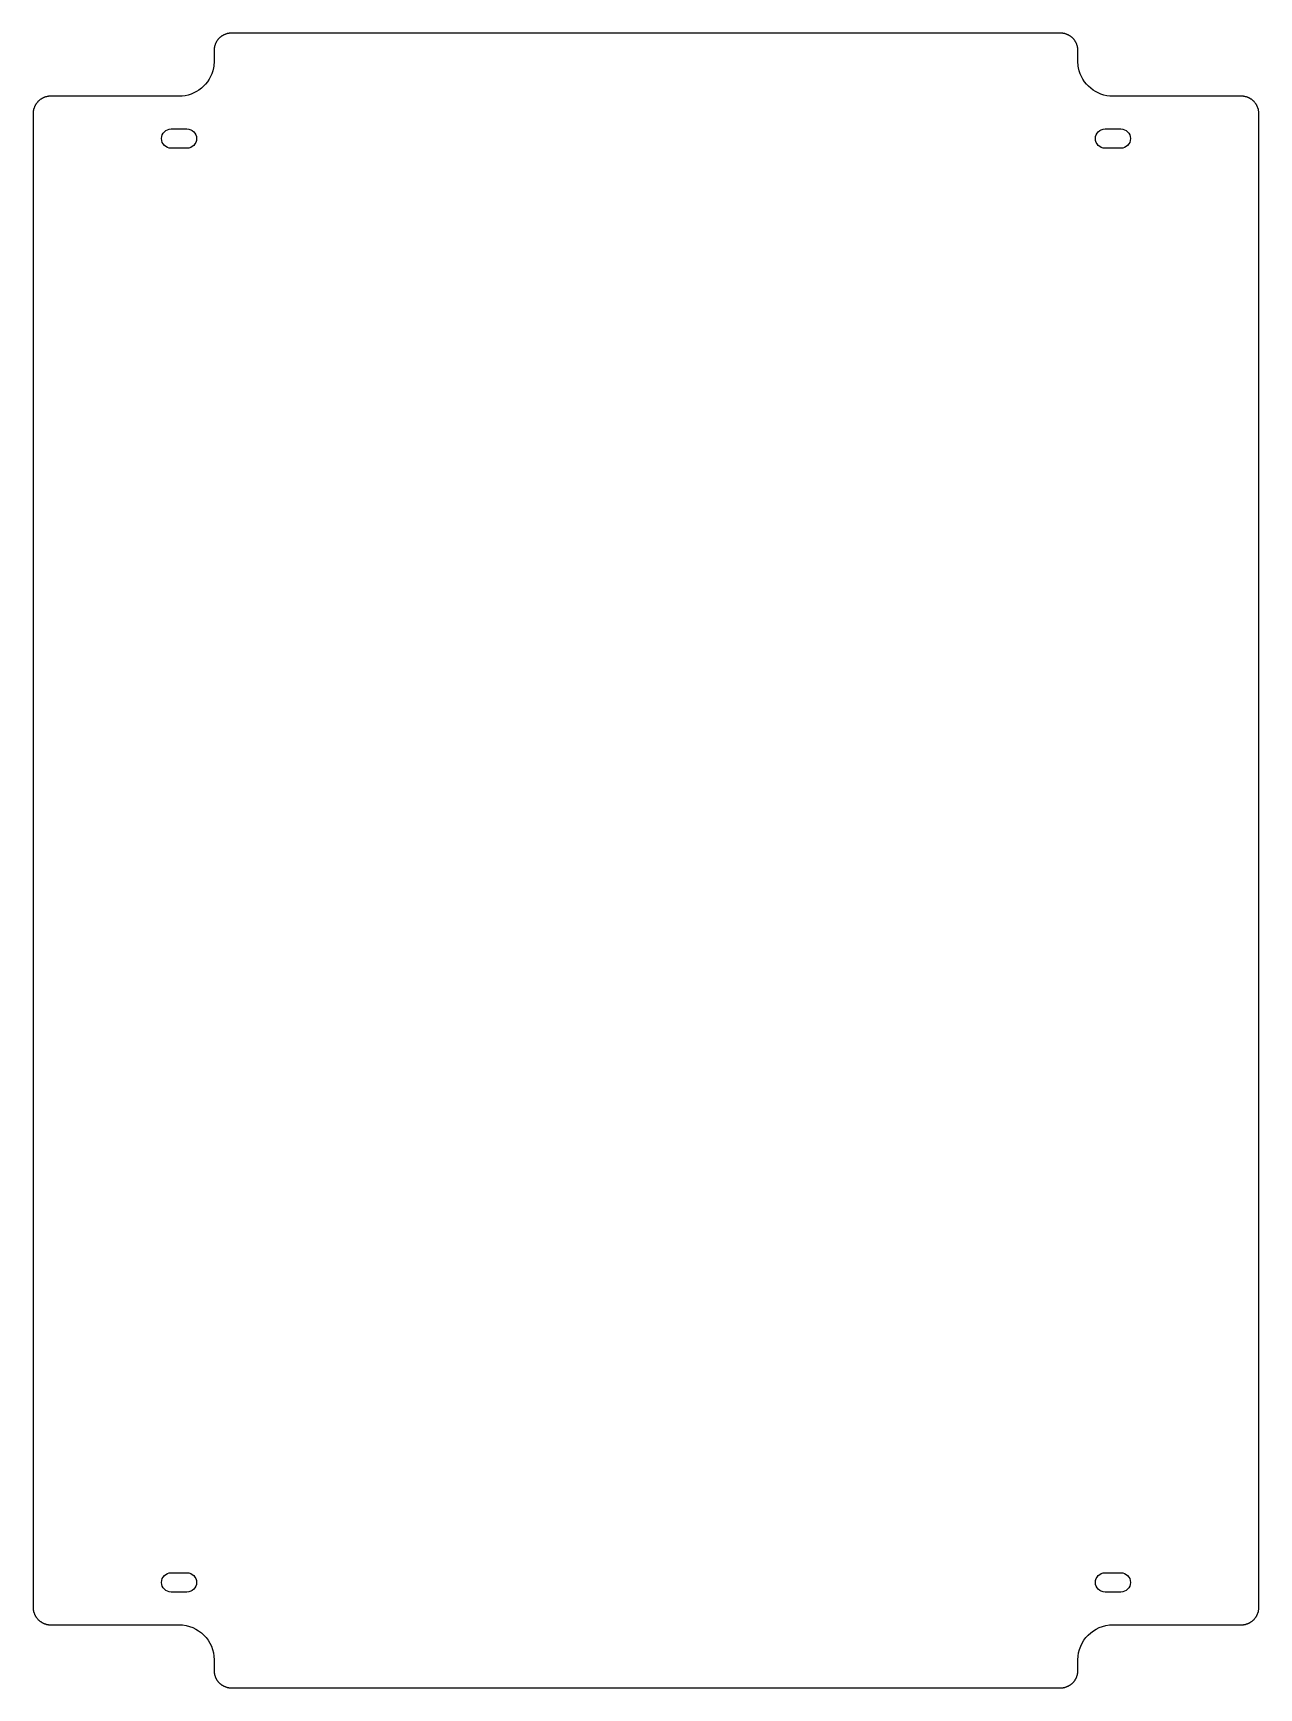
# Model space of a CAD drawing. Extents: x -321 to -111, y 62 to 345.
import ezdxf

# ---------------------------------------------------------------- set-up
doc = ezdxf.new("R2010")
doc.units = 0
doc.layers.add('000__杂项', color=18, linetype='CONTINUOUS')

msp = doc.modelspace()

# ---------------------------------------------------------------- linework, layer by layer
at = {"layer": '000__杂项'}
for p, q in [((-296.18, 334.36, 50.01), (-318.18, 334.36, 50.01)), ((-114.19, 334.36, 50.01), (-136.19, 334.36, 50.01)), ((-321.18, 331.36, 50.01), (-321.18, 75.36, 50.01)), ((-111.19, 75.36, 50.01), (-111.19, 331.36, 50.01)), ((-318.18, 72.36, 50.01), (-296.18, 72.36, 50.01)), ((-136.19, 72.36, 50.01), (-114.19, 72.36, 50.01))]:
    msp.add_line(p, q, dxfattribs=at)
for points in [[(-287.18, 345.18), (-287.25, 345.18), (-287.32, 345.18), (-287.39, 345.18), (-287.45, 345.17), (-287.52, 345.16), (-287.59, 345.16), (-287.66, 345.14), (-287.73, 345.13), (-287.8, 345.12), (-287.87, 345.1), (-287.94, 345.09), (-288.01, 345.07), (-288.08, 345.05), (-288.15, 345.02), (-288.22, 345), (-288.29, 344.97), (-288.36, 344.94), (-288.43, 344.91), (-288.49, 344.88), (-288.56, 344.85), (-288.63, 344.81), (-288.7, 344.77), (-288.76, 344.73), (-288.83, 344.69), (-288.89, 344.65), (-288.95, 344.61), (-289.01, 344.56), (-289.08, 344.51), (-289.13, 344.46), (-289.19, 344.41), (-289.25, 344.36), (-289.31, 344.3), (-289.36, 344.25), (-289.41, 344.19), (-289.46, 344.13), (-289.51, 344.07), (-289.56, 344.01), (-289.61, 343.95), (-289.65, 343.89), (-289.7, 343.82), (-289.74, 343.76), (-289.78, 343.69), (-289.81, 343.63), (-289.85, 343.56), (-289.88, 343.49), (-289.92, 343.42), (-289.95, 343.36), (-289.97, 343.29), (-290, 343.22), (-290.02, 343.15), (-290.05, 343.08), (-290.07, 343.01), (-290.09, 342.94), (-290.1, 342.87), (-290.12, 342.8), (-290.13, 342.73), (-290.15, 342.66), (-290.16, 342.59), (-290.17, 342.52), (-290.17, 342.45), (-290.18, 342.38), (-290.18, 342.32), (-290.18, 342.25), (-290.18, 342.18)], [(-145.19, 345.18), (-287.18, 345.18)], [(-142.19, 342.18), (-142.19, 342.25), (-142.19, 342.32), (-142.19, 342.38), (-142.2, 342.45), (-142.21, 342.52), (-142.22, 342.59), (-142.23, 342.66), (-142.24, 342.73), (-142.25, 342.8), (-142.27, 342.87), (-142.28, 342.94), (-142.3, 343.01), (-142.32, 343.08), (-142.35, 343.15), (-142.37, 343.22), (-142.4, 343.29), (-142.43, 343.36), (-142.46, 343.42), (-142.49, 343.49), (-142.52, 343.56), (-142.56, 343.63), (-142.6, 343.69), (-142.64, 343.76), (-142.68, 343.82), (-142.72, 343.89), (-142.76, 343.95), (-142.81, 344.01), (-142.86, 344.07), (-142.91, 344.13), (-142.96, 344.19), (-143.01, 344.25), (-143.07, 344.3), (-143.12, 344.36), (-143.18, 344.41), (-143.24, 344.46), (-143.3, 344.51), (-143.36, 344.56), (-143.42, 344.61), (-143.48, 344.65), (-143.55, 344.69), (-143.61, 344.73), (-143.68, 344.77), (-143.74, 344.81), (-143.81, 344.85), (-143.88, 344.88), (-143.95, 344.91), (-144.01, 344.94), (-144.08, 344.97), (-144.15, 345), (-144.22, 345.02), (-144.29, 345.05), (-144.36, 345.07), (-144.43, 345.09), (-144.5, 345.1), (-144.57, 345.12), (-144.64, 345.13), (-144.71, 345.14), (-144.78, 345.16), (-144.85, 345.16), (-144.92, 345.17), (-144.99, 345.18), (-145.05, 345.18), (-145.12, 345.18), (-145.19, 345.18)], [(-290.18, 342.18), (-290.18, 340.36)], [(-142.19, 340.36), (-142.19, 342.18)], [(-318.18, 334.36), (-318.25, 334.36), (-318.32, 334.36), (-318.39, 334.36), (-318.45, 334.35), (-318.52, 334.35), (-318.59, 334.34), (-318.66, 334.33), (-318.73, 334.31), (-318.8, 334.3), (-318.87, 334.28), (-318.94, 334.27), (-319.01, 334.25), (-319.08, 334.23), (-319.15, 334.2), (-319.22, 334.18), (-319.29, 334.15), (-319.36, 334.13), (-319.43, 334.1), (-319.49, 334.06), (-319.56, 334.03), (-319.63, 333.99), (-319.7, 333.96), (-319.76, 333.92), (-319.83, 333.88), (-319.89, 333.83), (-319.95, 333.79), (-320.01, 333.74), (-320.08, 333.69), (-320.13, 333.64), (-320.19, 333.59), (-320.25, 333.54), (-320.31, 333.49), (-320.36, 333.43), (-320.41, 333.37), (-320.46, 333.31), (-320.51, 333.26), (-320.56, 333.19), (-320.61, 333.13), (-320.65, 333.07), (-320.7, 333.01), (-320.74, 332.94), (-320.78, 332.88), (-320.81, 332.81), (-320.85, 332.74), (-320.88, 332.67), (-320.92, 332.61), (-320.95, 332.54), (-320.97, 332.47), (-321, 332.4), (-321.02, 332.33), (-321.05, 332.26), (-321.07, 332.19), (-321.09, 332.12), (-321.1, 332.05), (-321.12, 331.98), (-321.13, 331.91), (-321.15, 331.84), (-321.16, 331.77), (-321.17, 331.7), (-321.17, 331.63), (-321.18, 331.57), (-321.18, 331.5), (-321.18, 331.43), (-321.18, 331.36)], [(-111.19, 331.36), (-111.19, 331.43), (-111.19, 331.5), (-111.19, 331.57), (-111.2, 331.63), (-111.21, 331.7), (-111.22, 331.77), (-111.23, 331.84), (-111.24, 331.91), (-111.25, 331.98), (-111.27, 332.05), (-111.28, 332.12), (-111.3, 332.19), (-111.32, 332.26), (-111.35, 332.33), (-111.37, 332.4), (-111.4, 332.47), (-111.43, 332.54), (-111.46, 332.61), (-111.49, 332.67), (-111.52, 332.74), (-111.56, 332.81), (-111.6, 332.88), (-111.64, 332.94), (-111.68, 333.01), (-111.72, 333.07), (-111.76, 333.13), (-111.81, 333.19), (-111.86, 333.26), (-111.91, 333.31), (-111.96, 333.37), (-112.01, 333.43), (-112.07, 333.49), (-112.12, 333.54), (-112.18, 333.59), (-112.24, 333.64), (-112.3, 333.69), (-112.36, 333.74), (-112.42, 333.79), (-112.48, 333.83), (-112.55, 333.88), (-112.61, 333.92), (-112.68, 333.96), (-112.74, 333.99), (-112.81, 334.03), (-112.88, 334.06), (-112.95, 334.1), (-113.01, 334.13), (-113.08, 334.15), (-113.15, 334.18), (-113.22, 334.2), (-113.29, 334.23), (-113.36, 334.25), (-113.43, 334.27), (-113.5, 334.28), (-113.57, 334.3), (-113.64, 334.31), (-113.71, 334.33), (-113.78, 334.34), (-113.85, 334.35), (-113.92, 334.35), (-113.99, 334.36), (-114.05, 334.36), (-114.12, 334.36), (-114.19, 334.36)], [(-297.53, 328.75), (-294.83, 328.75)], [(-137.54, 328.75), (-134.84, 328.75)], [(-294.83, 325.45), (-297.53, 325.45)], [(-134.84, 325.45), (-137.54, 325.45)], [(-297.53, 81.28), (-294.83, 81.28)], [(-137.54, 81.28), (-134.84, 81.28)], [(-294.83, 77.98), (-297.53, 77.98)], [(-134.84, 77.98), (-137.54, 77.98)], [(-321.18, 75.36), (-321.18, 75.3), (-321.18, 75.23), (-321.18, 75.16), (-321.17, 75.09), (-321.17, 75.03), (-321.16, 74.96), (-321.15, 74.89), (-321.13, 74.82), (-321.12, 74.75), (-321.1, 74.68), (-321.09, 74.61), (-321.07, 74.54), (-321.05, 74.47), (-321.02, 74.4), (-321, 74.33), (-320.97, 74.26), (-320.95, 74.19), (-320.92, 74.12), (-320.88, 74.05), (-320.85, 73.99), (-320.81, 73.92), (-320.78, 73.85), (-320.74, 73.79), (-320.7, 73.72), (-320.65, 73.66), (-320.61, 73.6), (-320.56, 73.53), (-320.51, 73.47), (-320.46, 73.41), (-320.41, 73.36), (-320.36, 73.3), (-320.31, 73.24), (-320.25, 73.19), (-320.19, 73.14), (-320.13, 73.08), (-320.08, 73.04), (-320.01, 72.99), (-319.95, 72.94), (-319.89, 72.9), (-319.83, 72.85), (-319.76, 72.81), (-319.7, 72.77), (-319.63, 72.74), (-319.56, 72.7), (-319.49, 72.67), (-319.43, 72.63), (-319.36, 72.6), (-319.29, 72.57), (-319.22, 72.55), (-319.15, 72.52), (-319.08, 72.5), (-319.01, 72.48), (-318.94, 72.46), (-318.87, 72.44), (-318.8, 72.43), (-318.73, 72.41), (-318.66, 72.4), (-318.59, 72.39), (-318.52, 72.38), (-318.45, 72.38), (-318.39, 72.37), (-318.32, 72.37), (-318.25, 72.37), (-318.18, 72.36)], [(-114.19, 72.36), (-114.12, 72.37), (-114.05, 72.37), (-113.99, 72.37), (-113.92, 72.38), (-113.85, 72.38), (-113.78, 72.39), (-113.71, 72.4), (-113.64, 72.41), (-113.57, 72.43), (-113.5, 72.44), (-113.43, 72.46), (-113.36, 72.48), (-113.29, 72.5), (-113.22, 72.52), (-113.15, 72.55), (-113.08, 72.57), (-113.01, 72.6), (-112.95, 72.63), (-112.88, 72.67), (-112.81, 72.7), (-112.74, 72.74), (-112.68, 72.77), (-112.61, 72.81), (-112.55, 72.85), (-112.48, 72.9), (-112.42, 72.94), (-112.36, 72.99), (-112.3, 73.04), (-112.24, 73.08), (-112.18, 73.14), (-112.12, 73.19), (-112.07, 73.24), (-112.01, 73.3), (-111.96, 73.36), (-111.91, 73.41), (-111.86, 73.47), (-111.81, 73.53), (-111.76, 73.6), (-111.72, 73.66), (-111.68, 73.72), (-111.64, 73.79), (-111.6, 73.85), (-111.56, 73.92), (-111.52, 73.99), (-111.49, 74.05), (-111.46, 74.12), (-111.43, 74.19), (-111.4, 74.26), (-111.37, 74.33), (-111.35, 74.4), (-111.32, 74.47), (-111.3, 74.54), (-111.28, 74.61), (-111.27, 74.68), (-111.25, 74.75), (-111.24, 74.82), (-111.23, 74.89), (-111.22, 74.96), (-111.21, 75.03), (-111.2, 75.09), (-111.19, 75.16), (-111.19, 75.23), (-111.19, 75.3), (-111.19, 75.36)], [(-290.18, 66.36), (-290.18, 64.55)], [(-142.19, 64.55), (-142.19, 66.36)], [(-290.18, 64.55), (-290.18, 64.48), (-290.18, 64.41), (-290.18, 64.34), (-290.17, 64.28), (-290.17, 64.21), (-290.16, 64.14), (-290.15, 64.07), (-290.13, 64), (-290.12, 63.93), (-290.1, 63.86), (-290.09, 63.79), (-290.07, 63.72), (-290.05, 63.65), (-290.02, 63.58), (-290, 63.51), (-289.97, 63.44), (-289.95, 63.37), (-289.92, 63.3), (-289.88, 63.24), (-289.85, 63.17), (-289.81, 63.1), (-289.78, 63.03), (-289.74, 62.97), (-289.7, 62.9), (-289.65, 62.84), (-289.61, 62.78), (-289.56, 62.72), (-289.51, 62.65), (-289.46, 62.6), (-289.41, 62.54), (-289.36, 62.48), (-289.31, 62.42), (-289.25, 62.37), (-289.19, 62.32), (-289.13, 62.27), (-289.08, 62.22), (-289.01, 62.17), (-288.95, 62.12), (-288.89, 62.08), (-288.83, 62.03), (-288.76, 61.99), (-288.7, 61.95), (-288.63, 61.92), (-288.56, 61.88), (-288.49, 61.85), (-288.43, 61.82), (-288.36, 61.78), (-288.29, 61.76), (-288.22, 61.73), (-288.15, 61.71), (-288.08, 61.68), (-288.01, 61.66), (-287.94, 61.64), (-287.87, 61.63), (-287.8, 61.61), (-287.73, 61.6), (-287.66, 61.58), (-287.59, 61.57), (-287.52, 61.56), (-287.45, 61.56), (-287.39, 61.55), (-287.32, 61.55), (-287.25, 61.55), (-287.18, 61.55)], [(-145.19, 61.55), (-145.12, 61.55), (-145.05, 61.55), (-144.99, 61.55), (-144.92, 61.56), (-144.85, 61.56), (-144.78, 61.57), (-144.71, 61.58), (-144.64, 61.6), (-144.57, 61.61), (-144.5, 61.63), (-144.43, 61.64), (-144.36, 61.66), (-144.29, 61.68), (-144.22, 61.71), (-144.15, 61.73), (-144.08, 61.76), (-144.01, 61.78), (-143.95, 61.82), (-143.88, 61.85), (-143.81, 61.88), (-143.74, 61.92), (-143.68, 61.95), (-143.61, 61.99), (-143.55, 62.03), (-143.48, 62.08), (-143.42, 62.12), (-143.36, 62.17), (-143.3, 62.22), (-143.24, 62.27), (-143.18, 62.32), (-143.12, 62.37), (-143.07, 62.42), (-143.01, 62.48), (-142.96, 62.54), (-142.91, 62.6), (-142.86, 62.65), (-142.81, 62.72), (-142.76, 62.78), (-142.72, 62.84), (-142.68, 62.9), (-142.64, 62.97), (-142.6, 63.03), (-142.56, 63.1), (-142.52, 63.17), (-142.49, 63.24), (-142.46, 63.3), (-142.43, 63.37), (-142.4, 63.44), (-142.37, 63.51), (-142.35, 63.58), (-142.32, 63.65), (-142.3, 63.72), (-142.28, 63.79), (-142.27, 63.86), (-142.25, 63.93), (-142.24, 64), (-142.23, 64.07), (-142.22, 64.14), (-142.21, 64.21), (-142.2, 64.28), (-142.19, 64.34), (-142.19, 64.41), (-142.19, 64.48), (-142.19, 64.55)], [(-287.18, 61.55), (-145.19, 61.55)]]:
    msp.add_lwpolyline(points, dxfattribs=at)
at = {"layer": '000__杂项', "extrusion": (0, 0, -1)}
for centre, radius, start, end in [((296.18, 340.36, -50.01), 6, 191.0206, 270), ((296.18, 340.36, -50.01), 6, 180, 191.0206), ((136.19, 340.36, -50.01), 6, 348.9794, 360), ((136.19, 340.36, -50.01), 6, 270, 348.9794), ((297.53, 327.1, -50.01), 1.65, 360, 90), ((297.53, 327.1, -50.01), 1.65, 270, 0), ((294.83, 327.1, -50.01), 1.65, 90, 270), ((137.54, 327.1, -50.01), 1.65, 270, 90), ((134.84, 327.1, -50.01), 1.65, 90, 180), ((134.84, 327.1, -50.01), 1.65, 180, 270), ((297.53, 79.63, -50.01), 1.65, 0, 90), ((297.53, 79.63, -50.01), 1.65, 270, 0), ((294.83, 79.63, -50.01), 1.65, 90, 270), ((137.54, 79.63, -50.01), 1.65, 270, 90), ((134.84, 79.63, -50.01), 1.65, 90, 180), ((134.84, 79.63, -50.01), 1.65, 180, 270), ((296.18, 66.36, -50.01), 6, 90, 180), ((136.19, 66.36, -50.01), 6, 0, 90)]:
    msp.add_arc(centre, radius, start, end, dxfattribs=at)

doc.saveas('drawing.dxf')
